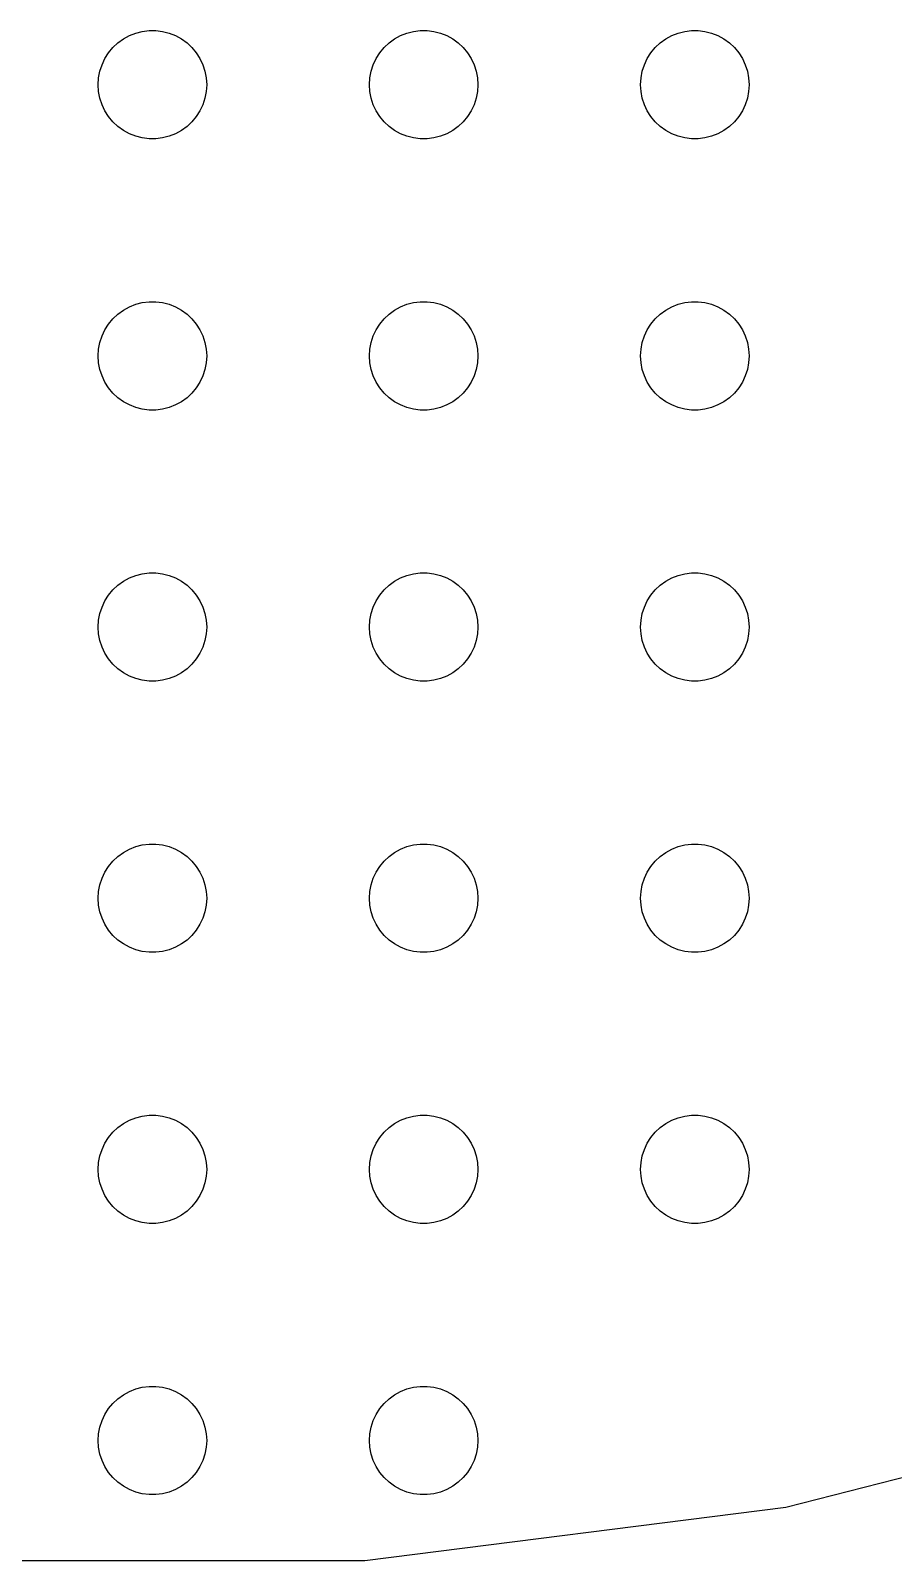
# Model space of a CAD drawing. Header units: metres. Extents: x -187 to 187, y -187 to 187.
# Drawn here: x -6.7 to 41, y -186.6 to -102 of the extents above; entities that cross this region are included whole.
import ezdxf

# ---------------------------------------------------------------- set-up
doc = ezdxf.new("R2010")
doc.units = ezdxf.units.M

msp = doc.modelspace()

# ---------------------------------------------------------------- linework, layer by layer
for p, q in [((-1.60747, -102.467), (-1.27733, -102.286)), ((-1.27733, -102.286), (-0.92705, -102.147)), ((-0.92705, -102.147), (-0.56213, -102.053)), ((-0.56213, -102.053), (-0.18837, -102.006)), ((-0.18837, -102.006), (0.18837, -102.006)), ((0.18837, -102.006), (0.56213, -102.053)), ((0.56213, -102.053), (0.92705, -102.147)), ((0.92705, -102.147), (1.27733, -102.286)), ((1.27733, -102.286), (1.60747, -102.467)), ((13.3925, -102.467), (13.7227, -102.286)), ((13.7227, -102.286), (14.0729, -102.147)), ((14.0729, -102.147), (14.4379, -102.053)), ((14.4379, -102.053), (14.8116, -102.006)), ((14.8116, -102.006), (15.1884, -102.006)), ((15.1884, -102.006), (15.5621, -102.053)), ((15.5621, -102.053), (15.927, -102.147)), ((15.927, -102.147), (16.2773, -102.286)), ((16.2773, -102.286), (16.6075, -102.467)), ((28.3925, -102.467), (28.7227, -102.286)), ((28.7227, -102.286), (29.0729, -102.147)), ((29.0729, -102.147), (29.4379, -102.053)), ((29.4379, -102.053), (29.8116, -102.006)), ((29.8116, -102.006), (30.1884, -102.006)), ((30.1884, -102.006), (30.5621, -102.053)), ((30.5621, -102.053), (30.927, -102.147)), ((30.927, -102.147), (31.2773, -102.286)), ((31.2773, -102.286), (31.6075, -102.467)), ((-2.62891, -103.555), (-2.42705, -103.237)), ((-2.42705, -103.237), (-2.1869, -102.946)), ((-2.1869, -102.946), (-1.91226, -102.688)), ((-1.91226, -102.688), (-1.60747, -102.467)), ((1.60747, -102.467), (1.91226, -102.688)), ((1.91226, -102.688), (2.1869, -102.946)), ((2.1869, -102.946), (2.42705, -103.237)), ((2.42705, -103.237), (2.62891, -103.555)), ((12.3711, -103.555), (12.5729, -103.237)), ((12.5729, -103.237), (12.8131, -102.946)), ((12.8131, -102.946), (13.0877, -102.688)), ((13.0877, -102.688), (13.3925, -102.467)), ((16.6075, -102.467), (16.9123, -102.688)), ((16.9123, -102.688), (17.1869, -102.946)), ((17.1869, -102.946), (17.427, -103.237)), ((17.427, -103.237), (17.6289, -103.555)), ((27.3711, -103.555), (27.5729, -103.237)), ((27.5729, -103.237), (27.8131, -102.946)), ((27.8131, -102.946), (28.0877, -102.688)), ((28.0877, -102.688), (28.3925, -102.467)), ((31.6075, -102.467), (31.9123, -102.688)), ((31.9123, -102.688), (32.1869, -102.946)), ((32.1869, -102.946), (32.427, -103.237)), ((32.427, -103.237), (32.6289, -103.555)), ((-2.90575, -104.254), (-2.78932, -103.896)), ((-2.78932, -103.896), (-2.62891, -103.555)), ((2.62891, -103.555), (2.78932, -103.896)), ((2.78932, -103.896), (2.90575, -104.254)), ((12.0942, -104.254), (12.2107, -103.896)), ((12.2107, -103.896), (12.3711, -103.555)), ((17.6289, -103.555), (17.7893, -103.896)), ((17.7893, -103.896), (17.9057, -104.254)), ((27.0942, -104.254), (27.2107, -103.896)), ((27.2107, -103.896), (27.3711, -103.555)), ((32.6289, -103.555), (32.7893, -103.896)), ((32.7893, -103.896), (32.9057, -104.254)), ((-3, -105), (-2.97633, -104.624)), ((-2.97633, -104.624), (-2.90575, -104.254)), ((2.90575, -104.254), (2.97633, -104.624)), ((2.97633, -104.624), (3, -105)), ((12, -105), (12.0237, -104.624)), ((12.0237, -104.624), (12.0942, -104.254)), ((17.9057, -104.254), (17.9763, -104.624)), ((17.9763, -104.624), (18, -105)), ((27, -105), (27.0237, -104.624)), ((27.0237, -104.624), (27.0942, -104.254)), ((32.9057, -104.254), (32.9763, -104.624)), ((32.9763, -104.624), (33, -105)), ((-2.97633, -105.376), (-3, -105)), ((-2.90575, -105.746), (-2.97633, -105.376)), ((-2.78932, -106.104), (-2.90575, -105.746)), ((2.90575, -105.746), (2.78932, -106.104)), ((2.97633, -105.376), (2.90575, -105.746)), ((3, -105), (2.97633, -105.376)), ((12.0237, -105.376), (12, -105)), ((12.0942, -105.746), (12.0237, -105.376)), ((12.2107, -106.104), (12.0942, -105.746)), ((17.9057, -105.746), (17.7893, -106.104)), ((17.9763, -105.376), (17.9057, -105.746)), ((18, -105), (17.9763, -105.376)), ((27.0237, -105.376), (27, -105)), ((27.0942, -105.746), (27.0237, -105.376)), ((27.2107, -106.104), (27.0942, -105.746)), ((32.9057, -105.746), (32.7893, -106.104)), ((32.9763, -105.376), (32.9057, -105.746)), ((33, -105), (32.9763, -105.376)), ((-2.62891, -106.445), (-2.78932, -106.104)), ((-2.42705, -106.763), (-2.62891, -106.445)), ((2.62891, -106.445), (2.42705, -106.763)), ((2.78932, -106.104), (2.62891, -106.445)), ((12.3711, -106.445), (12.2107, -106.104)), ((12.5729, -106.763), (12.3711, -106.445)), ((17.6289, -106.445), (17.427, -106.763)), ((17.7893, -106.104), (17.6289, -106.445)), ((27.3711, -106.445), (27.2107, -106.104)), ((27.5729, -106.763), (27.3711, -106.445)), ((32.6289, -106.445), (32.427, -106.763)), ((32.7893, -106.104), (32.6289, -106.445)), ((-2.1869, -107.054), (-2.42705, -106.763)), ((-1.91226, -107.312), (-2.1869, -107.054)), ((-1.60747, -107.533), (-1.91226, -107.312)), ((1.91226, -107.312), (1.60747, -107.533)), ((2.1869, -107.054), (1.91226, -107.312)), ((2.42705, -106.763), (2.1869, -107.054)), ((12.8131, -107.054), (12.5729, -106.763)), ((13.0877, -107.312), (12.8131, -107.054)), ((13.3925, -107.533), (13.0877, -107.312)), ((16.9123, -107.312), (16.6075, -107.533)), ((17.1869, -107.054), (16.9123, -107.312)), ((17.427, -106.763), (17.1869, -107.054)), ((27.8131, -107.054), (27.5729, -106.763)), ((28.0877, -107.312), (27.8131, -107.054)), ((28.3925, -107.533), (28.0877, -107.312)), ((31.9123, -107.312), (31.6075, -107.533)), ((32.1869, -107.054), (31.9123, -107.312)), ((32.427, -106.763), (32.1869, -107.054)), ((-1.27733, -107.714), (-1.60747, -107.533)), ((-0.92705, -107.853), (-1.27733, -107.714)), ((-0.56213, -107.947), (-0.92705, -107.853)), ((-0.18837, -107.994), (-0.56213, -107.947)), ((0.18837, -107.994), (-0.18837, -107.994)), ((0.56213, -107.947), (0.18837, -107.994)), ((0.92705, -107.853), (0.56213, -107.947)), ((1.27733, -107.714), (0.92705, -107.853)), ((1.60747, -107.533), (1.27733, -107.714)), ((13.7227, -107.714), (13.3925, -107.533)), ((14.0729, -107.853), (13.7227, -107.714)), ((14.4379, -107.947), (14.0729, -107.853)), ((14.8116, -107.994), (14.4379, -107.947)), ((15.1884, -107.994), (14.8116, -107.994)), ((15.5621, -107.947), (15.1884, -107.994)), ((15.927, -107.853), (15.5621, -107.947)), ((16.2773, -107.714), (15.927, -107.853)), ((16.6075, -107.533), (16.2773, -107.714)), ((28.7227, -107.714), (28.3925, -107.533)), ((29.0729, -107.853), (28.7227, -107.714)), ((29.4379, -107.947), (29.0729, -107.853)), ((29.8116, -107.994), (29.4379, -107.947)), ((30.1884, -107.994), (29.8116, -107.994)), ((30.5621, -107.947), (30.1884, -107.994)), ((30.927, -107.853), (30.5621, -107.947)), ((31.2773, -107.714), (30.927, -107.853)), ((31.6075, -107.533), (31.2773, -107.714)), ((-1.91226, -117.688), (-1.60747, -117.467)), ((-1.60747, -117.467), (-1.27733, -117.286)), ((-1.27733, -117.286), (-0.92705, -117.147)), ((-0.92705, -117.147), (-0.56213, -117.053)), ((-0.56213, -117.053), (-0.18837, -117.006)), ((-0.18837, -117.006), (0.18837, -117.006)), ((0.18837, -117.006), (0.56213, -117.053)), ((0.56213, -117.053), (0.92705, -117.147)), ((0.92705, -117.147), (1.27733, -117.286)), ((1.27733, -117.286), (1.60747, -117.467)), ((1.60747, -117.467), (1.91226, -117.688)), ((13.0877, -117.688), (13.3925, -117.467)), ((13.3925, -117.467), (13.7227, -117.286)), ((13.7227, -117.286), (14.0729, -117.147)), ((14.0729, -117.147), (14.4379, -117.053)), ((14.4379, -117.053), (14.8116, -117.006)), ((14.8116, -117.006), (15.1884, -117.006)), ((15.1884, -117.006), (15.5621, -117.053)), ((15.5621, -117.053), (15.927, -117.147)), ((15.927, -117.147), (16.2773, -117.286)), ((16.2773, -117.286), (16.6075, -117.467)), ((16.6075, -117.467), (16.9123, -117.688)), ((28.0877, -117.688), (28.3925, -117.467)), ((28.3925, -117.467), (28.7227, -117.286)), ((28.7227, -117.286), (29.0729, -117.147)), ((29.0729, -117.147), (29.4379, -117.053)), ((29.4379, -117.053), (29.8116, -117.006)), ((29.8116, -117.006), (30.1884, -117.006)), ((30.1884, -117.006), (30.5621, -117.053)), ((30.5621, -117.053), (30.927, -117.147)), ((30.927, -117.147), (31.2773, -117.286)), ((31.2773, -117.286), (31.6075, -117.467)), ((31.6075, -117.467), (31.9123, -117.688)), ((-2.62891, -118.555), (-2.42705, -118.237)), ((-2.42705, -118.237), (-2.1869, -117.946)), ((-2.1869, -117.946), (-1.91226, -117.688)), ((1.91226, -117.688), (2.1869, -117.946)), ((2.1869, -117.946), (2.42705, -118.237)), ((2.42705, -118.237), (2.62891, -118.555)), ((12.3711, -118.555), (12.5729, -118.237)), ((12.5729, -118.237), (12.8131, -117.946)), ((12.8131, -117.946), (13.0877, -117.688)), ((16.9123, -117.688), (17.1869, -117.946)), ((17.1869, -117.946), (17.427, -118.237)), ((17.427, -118.237), (17.6289, -118.555)), ((27.3711, -118.555), (27.5729, -118.237)), ((27.5729, -118.237), (27.8131, -117.946)), ((27.8131, -117.946), (28.0877, -117.688)), ((31.9123, -117.688), (32.1869, -117.946)), ((32.1869, -117.946), (32.427, -118.237)), ((32.427, -118.237), (32.6289, -118.555)), ((-2.97633, -119.624), (-2.90575, -119.254)), ((-2.90575, -119.254), (-2.78932, -118.896)), ((-2.78932, -118.896), (-2.62891, -118.555)), ((2.62891, -118.555), (2.78932, -118.896)), ((2.78932, -118.896), (2.90575, -119.254)), ((2.90575, -119.254), (2.97633, -119.624)), ((12.0237, -119.624), (12.0942, -119.254)), ((12.0942, -119.254), (12.2107, -118.896)), ((12.2107, -118.896), (12.3711, -118.555)), ((17.6289, -118.555), (17.7893, -118.896)), ((17.7893, -118.896), (17.9057, -119.254)), ((17.9057, -119.254), (17.9763, -119.624)), ((27.0237, -119.624), (27.0942, -119.254)), ((27.0942, -119.254), (27.2107, -118.896)), ((27.2107, -118.896), (27.3711, -118.555)), ((32.6289, -118.555), (32.7893, -118.896)), ((32.7893, -118.896), (32.9057, -119.254)), ((32.9057, -119.254), (32.9763, -119.624)), ((-3, -120), (-2.97633, -119.624)), ((-2.97633, -120.376), (-3, -120)), ((2.97633, -119.624), (3, -120)), ((3, -120), (2.97633, -120.376)), ((12, -120), (12.0237, -119.624)), ((12.0237, -120.376), (12, -120)), ((17.9763, -119.624), (18, -120)), ((18, -120), (17.9763, -120.376)), ((27, -120), (27.0237, -119.624)), ((27.0237, -120.376), (27, -120)), ((32.9763, -119.624), (33, -120)), ((33, -120), (32.9763, -120.376)), ((-2.90575, -120.746), (-2.97633, -120.376)), ((-2.78932, -121.104), (-2.90575, -120.746)), ((2.90575, -120.746), (2.78932, -121.104)), ((2.97633, -120.376), (2.90575, -120.746)), ((12.0942, -120.746), (12.0237, -120.376)), ((12.2107, -121.104), (12.0942, -120.746)), ((17.9057, -120.746), (17.7893, -121.104)), ((17.9763, -120.376), (17.9057, -120.746)), ((27.0942, -120.746), (27.0237, -120.376)), ((27.2107, -121.104), (27.0942, -120.746)), ((32.9057, -120.746), (32.7893, -121.104)), ((32.9763, -120.376), (32.9057, -120.746)), ((-2.62891, -121.445), (-2.78932, -121.104)), ((-2.42705, -121.763), (-2.62891, -121.445)), ((-2.1869, -122.054), (-2.42705, -121.763)), ((2.42705, -121.763), (2.1869, -122.054)), ((2.62891, -121.445), (2.42705, -121.763)), ((2.78932, -121.104), (2.62891, -121.445)), ((12.3711, -121.445), (12.2107, -121.104)), ((12.5729, -121.763), (12.3711, -121.445)), ((12.8131, -122.054), (12.5729, -121.763)), ((17.427, -121.763), (17.1869, -122.054)), ((17.6289, -121.445), (17.427, -121.763)), ((17.7893, -121.104), (17.6289, -121.445)), ((27.3711, -121.445), (27.2107, -121.104)), ((27.5729, -121.763), (27.3711, -121.445)), ((27.8131, -122.054), (27.5729, -121.763)), ((32.427, -121.763), (32.1869, -122.054)), ((32.6289, -121.445), (32.427, -121.763)), ((32.7893, -121.104), (32.6289, -121.445)), ((-1.91226, -122.312), (-2.1869, -122.054)), ((-1.60747, -122.533), (-1.91226, -122.312)), ((-1.27733, -122.714), (-1.60747, -122.533)), ((1.60747, -122.533), (1.27733, -122.714)), ((1.91226, -122.312), (1.60747, -122.533)), ((2.1869, -122.054), (1.91226, -122.312)), ((13.0877, -122.312), (12.8131, -122.054)), ((13.3925, -122.533), (13.0877, -122.312)), ((13.7227, -122.714), (13.3925, -122.533)), ((16.6075, -122.533), (16.2773, -122.714)), ((16.9123, -122.312), (16.6075, -122.533)), ((17.1869, -122.054), (16.9123, -122.312)), ((28.0877, -122.312), (27.8131, -122.054)), ((28.3925, -122.533), (28.0877, -122.312)), ((28.7227, -122.714), (28.3925, -122.533)), ((31.6075, -122.533), (31.2773, -122.714)), ((31.9123, -122.312), (31.6075, -122.533)), ((32.1869, -122.054), (31.9123, -122.312)), ((-0.92705, -122.853), (-1.27733, -122.714)), ((-0.56213, -122.947), (-0.92705, -122.853)), ((-0.18837, -122.994), (-0.56213, -122.947)), ((0.18837, -122.994), (-0.18837, -122.994)), ((0.56213, -122.947), (0.18837, -122.994)), ((0.92705, -122.853), (0.56213, -122.947)), ((1.27733, -122.714), (0.92705, -122.853)), ((14.0729, -122.853), (13.7227, -122.714)), ((14.4379, -122.947), (14.0729, -122.853)), ((14.8116, -122.994), (14.4379, -122.947)), ((15.1884, -122.994), (14.8116, -122.994)), ((15.5621, -122.947), (15.1884, -122.994)), ((15.927, -122.853), (15.5621, -122.947)), ((16.2773, -122.714), (15.927, -122.853)), ((29.0729, -122.853), (28.7227, -122.714)), ((29.4379, -122.947), (29.0729, -122.853)), ((29.8116, -122.994), (29.4379, -122.947)), ((30.1884, -122.994), (29.8116, -122.994)), ((30.5621, -122.947), (30.1884, -122.994)), ((30.927, -122.853), (30.5621, -122.947)), ((31.2773, -122.714), (30.927, -122.853)), ((-0.56213, -132.053), (-0.18837, -132.006)), ((-0.18837, -132.006), (0.18837, -132.006)), ((0.18837, -132.006), (0.56213, -132.053)), ((14.4379, -132.053), (14.8116, -132.006)), ((14.8116, -132.006), (15.1884, -132.006)), ((15.1884, -132.006), (15.5621, -132.053)), ((29.4379, -132.053), (29.8116, -132.006)), ((29.8116, -132.006), (30.1884, -132.006)), ((30.1884, -132.006), (30.5621, -132.053)), ((-2.1869, -132.946), (-1.91226, -132.688)), ((-1.91226, -132.688), (-1.60747, -132.467)), ((-1.60747, -132.467), (-1.27733, -132.286)), ((-1.27733, -132.286), (-0.92705, -132.147)), ((-0.92705, -132.147), (-0.56213, -132.053)), ((0.56213, -132.053), (0.92705, -132.147)), ((0.92705, -132.147), (1.27733, -132.286)), ((1.27733, -132.286), (1.60747, -132.467)), ((1.60747, -132.467), (1.91226, -132.688)), ((1.91226, -132.688), (2.1869, -132.946)), ((12.8131, -132.946), (13.0877, -132.688)), ((13.0877, -132.688), (13.3925, -132.467)), ((13.3925, -132.467), (13.7227, -132.286)), ((13.7227, -132.286), (14.0729, -132.147)), ((14.0729, -132.147), (14.4379, -132.053)), ((15.5621, -132.053), (15.927, -132.147)), ((15.927, -132.147), (16.2773, -132.286)), ((16.2773, -132.286), (16.6075, -132.467)), ((16.6075, -132.467), (16.9123, -132.688)), ((16.9123, -132.688), (17.1869, -132.946)), ((27.8131, -132.946), (28.0877, -132.688)), ((28.0877, -132.688), (28.3925, -132.467)), ((28.3925, -132.467), (28.7227, -132.286)), ((28.7227, -132.286), (29.0729, -132.147)), ((29.0729, -132.147), (29.4379, -132.053)), ((30.5621, -132.053), (30.927, -132.147)), ((30.927, -132.147), (31.2773, -132.286)), ((31.2773, -132.286), (31.6075, -132.467)), ((31.6075, -132.467), (31.9123, -132.688)), ((31.9123, -132.688), (32.1869, -132.946)), ((-2.78932, -133.896), (-2.62891, -133.555)), ((-2.62891, -133.555), (-2.42705, -133.237)), ((-2.42705, -133.237), (-2.1869, -132.946)), ((2.1869, -132.946), (2.42705, -133.237)), ((2.42705, -133.237), (2.62891, -133.555)), ((2.62891, -133.555), (2.78932, -133.896)), ((12.2107, -133.896), (12.3711, -133.555)), ((12.3711, -133.555), (12.5729, -133.237)), ((12.5729, -133.237), (12.8131, -132.946)), ((17.1869, -132.946), (17.427, -133.237)), ((17.427, -133.237), (17.6289, -133.555)), ((17.6289, -133.555), (17.7893, -133.896)), ((27.2107, -133.896), (27.3711, -133.555)), ((27.3711, -133.555), (27.5729, -133.237)), ((27.5729, -133.237), (27.8131, -132.946)), ((32.1869, -132.946), (32.427, -133.237)), ((32.427, -133.237), (32.6289, -133.555)), ((32.6289, -133.555), (32.7893, -133.896)), ((-2.97633, -134.624), (-2.90575, -134.254)), ((-2.90575, -134.254), (-2.78932, -133.896)), ((2.78932, -133.896), (2.90575, -134.254)), ((2.90575, -134.254), (2.97633, -134.624)), ((12.0237, -134.624), (12.0942, -134.254)), ((12.0942, -134.254), (12.2107, -133.896)), ((17.7893, -133.896), (17.9057, -134.254)), ((17.9057, -134.254), (17.9763, -134.624)), ((27.0237, -134.624), (27.0942, -134.254)), ((27.0942, -134.254), (27.2107, -133.896)), ((32.7893, -133.896), (32.9057, -134.254)), ((32.9057, -134.254), (32.9763, -134.624)), ((-3, -135), (-2.97633, -134.624)), ((-2.97633, -135.376), (-3, -135)), ((-2.90575, -135.746), (-2.97633, -135.376)), ((2.97633, -135.376), (2.90575, -135.746)), ((2.97633, -134.624), (3, -135)), ((3, -135), (2.97633, -135.376)), ((12, -135), (12.0237, -134.624)), ((12.0237, -135.376), (12, -135)), ((12.0942, -135.746), (12.0237, -135.376)), ((17.9763, -135.376), (17.9057, -135.746)), ((17.9763, -134.624), (18, -135)), ((18, -135), (17.9763, -135.376)), ((27, -135), (27.0237, -134.624)), ((27.0237, -135.376), (27, -135)), ((27.0942, -135.746), (27.0237, -135.376)), ((32.9763, -135.376), (32.9057, -135.746)), ((32.9763, -134.624), (33, -135)), ((33, -135), (32.9763, -135.376)), ((-2.78932, -136.104), (-2.90575, -135.746)), ((-2.62891, -136.445), (-2.78932, -136.104)), ((2.78932, -136.104), (2.62891, -136.445)), ((2.90575, -135.746), (2.78932, -136.104)), ((12.2107, -136.104), (12.0942, -135.746)), ((12.3711, -136.445), (12.2107, -136.104)), ((17.7893, -136.104), (17.6289, -136.445)), ((17.9057, -135.746), (17.7893, -136.104)), ((27.2107, -136.104), (27.0942, -135.746)), ((27.3711, -136.445), (27.2107, -136.104)), ((32.7893, -136.104), (32.6289, -136.445)), ((32.9057, -135.746), (32.7893, -136.104)), ((-2.42705, -136.763), (-2.62891, -136.445)), ((-2.1869, -137.054), (-2.42705, -136.763)), ((-1.91226, -137.312), (-2.1869, -137.054)), ((2.1869, -137.054), (1.91226, -137.312)), ((2.42705, -136.763), (2.1869, -137.054)), ((2.62891, -136.445), (2.42705, -136.763)), ((12.5729, -136.763), (12.3711, -136.445)), ((12.8131, -137.054), (12.5729, -136.763)), ((13.0877, -137.312), (12.8131, -137.054)), ((17.1869, -137.054), (16.9123, -137.312)), ((17.427, -136.763), (17.1869, -137.054)), ((17.6289, -136.445), (17.427, -136.763)), ((27.5729, -136.763), (27.3711, -136.445)), ((27.8131, -137.054), (27.5729, -136.763)), ((28.0877, -137.312), (27.8131, -137.054)), ((32.1869, -137.054), (31.9123, -137.312)), ((32.427, -136.763), (32.1869, -137.054)), ((32.6289, -136.445), (32.427, -136.763)), ((-1.60747, -137.533), (-1.91226, -137.312)), ((-1.27733, -137.714), (-1.60747, -137.533)), ((-0.92705, -137.853), (-1.27733, -137.714)), ((-0.56213, -137.947), (-0.92705, -137.853)), ((0.92705, -137.853), (0.56213, -137.947)), ((1.27733, -137.714), (0.92705, -137.853)), ((1.60747, -137.533), (1.27733, -137.714)), ((1.91226, -137.312), (1.60747, -137.533)), ((13.3925, -137.533), (13.0877, -137.312)), ((13.7227, -137.714), (13.3925, -137.533)), ((14.0729, -137.853), (13.7227, -137.714)), ((14.4379, -137.947), (14.0729, -137.853)), ((15.927, -137.853), (15.5621, -137.947)), ((16.2773, -137.714), (15.927, -137.853)), ((16.6075, -137.533), (16.2773, -137.714)), ((16.9123, -137.312), (16.6075, -137.533)), ((28.3925, -137.533), (28.0877, -137.312)), ((28.7227, -137.714), (28.3925, -137.533)), ((29.0729, -137.853), (28.7227, -137.714)), ((29.4379, -137.947), (29.0729, -137.853)), ((30.927, -137.853), (30.5621, -137.947)), ((31.2773, -137.714), (30.927, -137.853)), ((31.6075, -137.533), (31.2773, -137.714)), ((31.9123, -137.312), (31.6075, -137.533)), ((-0.18837, -137.994), (-0.56213, -137.947)), ((0.18837, -137.994), (-0.18837, -137.994)), ((0.56213, -137.947), (0.18837, -137.994)), ((14.8116, -137.994), (14.4379, -137.947)), ((15.1884, -137.994), (14.8116, -137.994)), ((15.5621, -137.947), (15.1884, -137.994)), ((29.8116, -137.994), (29.4379, -137.947)), ((30.1884, -137.994), (29.8116, -137.994)), ((30.5621, -137.947), (30.1884, -137.994)), ((-1.27733, -147.286), (-0.92705, -147.147)), ((-0.92705, -147.147), (-0.56213, -147.053)), ((-0.56213, -147.053), (-0.18837, -147.006)), ((-0.18837, -147.006), (0.18837, -147.006)), ((0.18837, -147.006), (0.56213, -147.053)), ((0.56213, -147.053), (0.92705, -147.147)), ((0.92705, -147.147), (1.27733, -147.286)), ((13.7227, -147.286), (14.0729, -147.147)), ((14.0729, -147.147), (14.4379, -147.053)), ((14.4379, -147.053), (14.8116, -147.006)), ((14.8116, -147.006), (15.1884, -147.006)), ((15.1884, -147.006), (15.5621, -147.053)), ((15.5621, -147.053), (15.927, -147.147)), ((15.927, -147.147), (16.2773, -147.286)), ((28.7227, -147.286), (29.0729, -147.147)), ((29.0729, -147.147), (29.4379, -147.053)), ((29.4379, -147.053), (29.8116, -147.006)), ((29.8116, -147.006), (30.1884, -147.006)), ((30.1884, -147.006), (30.5621, -147.053)), ((30.5621, -147.053), (30.927, -147.147)), ((30.927, -147.147), (31.2773, -147.286)), ((-2.42705, -148.237), (-2.1869, -147.946)), ((-2.1869, -147.946), (-1.91226, -147.688)), ((-1.91226, -147.688), (-1.60747, -147.467)), ((-1.60747, -147.467), (-1.27733, -147.286)), ((1.27733, -147.286), (1.60747, -147.467)), ((1.60747, -147.467), (1.91226, -147.688)), ((1.91226, -147.688), (2.1869, -147.946)), ((2.1869, -147.946), (2.42705, -148.237)), ((12.5729, -148.237), (12.8131, -147.946)), ((12.8131, -147.946), (13.0877, -147.688)), ((13.0877, -147.688), (13.3925, -147.467)), ((13.3925, -147.467), (13.7227, -147.286)), ((16.2773, -147.286), (16.6075, -147.467)), ((16.6075, -147.467), (16.9123, -147.688)), ((16.9123, -147.688), (17.1869, -147.946)), ((17.1869, -147.946), (17.427, -148.237)), ((27.5729, -148.237), (27.8131, -147.946)), ((27.8131, -147.946), (28.0877, -147.688)), ((28.0877, -147.688), (28.3925, -147.467)), ((28.3925, -147.467), (28.7227, -147.286)), ((31.2773, -147.286), (31.6075, -147.467)), ((31.6075, -147.467), (31.9123, -147.688)), ((31.9123, -147.688), (32.1869, -147.946)), ((32.1869, -147.946), (32.427, -148.237)), ((-2.90575, -149.254), (-2.78932, -148.896)), ((-2.78932, -148.896), (-2.62891, -148.555)), ((-2.62891, -148.555), (-2.42705, -148.237)), ((2.42705, -148.237), (2.62891, -148.555)), ((2.62891, -148.555), (2.78932, -148.896)), ((2.78932, -148.896), (2.90575, -149.254)), ((12.0942, -149.254), (12.2107, -148.896)), ((12.2107, -148.896), (12.3711, -148.555)), ((12.3711, -148.555), (12.5729, -148.237)), ((17.427, -148.237), (17.6289, -148.555)), ((17.6289, -148.555), (17.7893, -148.896)), ((17.7893, -148.896), (17.9057, -149.254)), ((27.0942, -149.254), (27.2107, -148.896)), ((27.2107, -148.896), (27.3711, -148.555)), ((27.3711, -148.555), (27.5729, -148.237)), ((32.427, -148.237), (32.6289, -148.555)), ((32.6289, -148.555), (32.7893, -148.896)), ((32.7893, -148.896), (32.9057, -149.254)), ((-3, -150), (-2.97633, -149.624)), ((-2.97633, -149.624), (-2.90575, -149.254)), ((2.90575, -149.254), (2.97633, -149.624)), ((2.97633, -149.624), (3, -150)), ((12, -150), (12.0237, -149.624)), ((12.0237, -149.624), (12.0942, -149.254)), ((17.9057, -149.254), (17.9763, -149.624)), ((17.9763, -149.624), (18, -150)), ((27, -150), (27.0237, -149.624)), ((27.0237, -149.624), (27.0942, -149.254)), ((32.9057, -149.254), (32.9763, -149.624)), ((32.9763, -149.624), (33, -150)), ((-2.97633, -150.376), (-3, -150)), ((-2.90575, -150.746), (-2.97633, -150.376)), ((2.97633, -150.376), (2.90575, -150.746)), ((3, -150), (2.97633, -150.376)), ((12.0237, -150.376), (12, -150)), ((12.0942, -150.746), (12.0237, -150.376)), ((17.9763, -150.376), (17.9057, -150.746)), ((18, -150), (17.9763, -150.376)), ((27.0237, -150.376), (27, -150)), ((27.0942, -150.746), (27.0237, -150.376)), ((32.9763, -150.376), (32.9057, -150.746)), ((33, -150), (32.9763, -150.376)), ((-2.78932, -151.104), (-2.90575, -150.746)), ((-2.62891, -151.445), (-2.78932, -151.104)), ((-2.42705, -151.763), (-2.62891, -151.445)), ((2.62891, -151.445), (2.42705, -151.763)), ((2.78932, -151.104), (2.62891, -151.445)), ((2.90575, -150.746), (2.78932, -151.104)), ((12.2107, -151.104), (12.0942, -150.746)), ((12.3711, -151.445), (12.2107, -151.104)), ((12.5729, -151.763), (12.3711, -151.445)), ((17.6289, -151.445), (17.427, -151.763)), ((17.7893, -151.104), (17.6289, -151.445)), ((17.9057, -150.746), (17.7893, -151.104)), ((27.2107, -151.104), (27.0942, -150.746)), ((27.3711, -151.445), (27.2107, -151.104)), ((27.5729, -151.763), (27.3711, -151.445)), ((32.6289, -151.445), (32.427, -151.763)), ((32.7893, -151.104), (32.6289, -151.445)), ((32.9057, -150.746), (32.7893, -151.104)), ((-2.1869, -152.054), (-2.42705, -151.763)), ((-1.91226, -152.312), (-2.1869, -152.054)), ((-1.60747, -152.533), (-1.91226, -152.312)), ((1.91226, -152.312), (1.60747, -152.533)), ((2.1869, -152.054), (1.91226, -152.312)), ((2.42705, -151.763), (2.1869, -152.054)), ((12.8131, -152.054), (12.5729, -151.763)), ((13.0877, -152.312), (12.8131, -152.054)), ((13.3925, -152.533), (13.0877, -152.312)), ((16.9123, -152.312), (16.6075, -152.533)), ((17.1869, -152.054), (16.9123, -152.312)), ((17.427, -151.763), (17.1869, -152.054)), ((27.8131, -152.054), (27.5729, -151.763)), ((28.0877, -152.312), (27.8131, -152.054)), ((28.3925, -152.533), (28.0877, -152.312)), ((31.9123, -152.312), (31.6075, -152.533)), ((32.1869, -152.054), (31.9123, -152.312)), ((32.427, -151.763), (32.1869, -152.054)), ((-1.27733, -152.714), (-1.60747, -152.533)), ((-0.92705, -152.853), (-1.27733, -152.714)), ((-0.56213, -152.947), (-0.92705, -152.853)), ((-0.18837, -152.994), (-0.56213, -152.947)), ((0.18837, -152.994), (-0.18837, -152.994)), ((0.56213, -152.947), (0.18837, -152.994)), ((0.92705, -152.853), (0.56213, -152.947)), ((1.27733, -152.714), (0.92705, -152.853)), ((1.60747, -152.533), (1.27733, -152.714)), ((13.7227, -152.714), (13.3925, -152.533)), ((14.0729, -152.853), (13.7227, -152.714)), ((14.4379, -152.947), (14.0729, -152.853)), ((14.8116, -152.994), (14.4379, -152.947)), ((15.1884, -152.994), (14.8116, -152.994)), ((15.5621, -152.947), (15.1884, -152.994)), ((15.927, -152.853), (15.5621, -152.947)), ((16.2773, -152.714), (15.927, -152.853)), ((16.6075, -152.533), (16.2773, -152.714)), ((28.7227, -152.714), (28.3925, -152.533)), ((29.0729, -152.853), (28.7227, -152.714)), ((29.4379, -152.947), (29.0729, -152.853)), ((29.8116, -152.994), (29.4379, -152.947)), ((30.1884, -152.994), (29.8116, -152.994)), ((30.5621, -152.947), (30.1884, -152.994)), ((30.927, -152.853), (30.5621, -152.947)), ((31.2773, -152.714), (30.927, -152.853)), ((31.6075, -152.533), (31.2773, -152.714)), ((-1.91226, -162.688), (-1.60747, -162.467)), ((-1.60747, -162.467), (-1.27733, -162.286)), ((-1.27733, -162.286), (-0.92705, -162.147)), ((-0.92705, -162.147), (-0.56213, -162.053)), ((-0.56213, -162.053), (-0.18837, -162.006)), ((-0.18837, -162.006), (0.18837, -162.006)), ((0.18837, -162.006), (0.56213, -162.053)), ((0.56213, -162.053), (0.92705, -162.147)), ((0.92705, -162.147), (1.27733, -162.286)), ((1.27733, -162.286), (1.60747, -162.467)), ((1.60747, -162.467), (1.91226, -162.688)), ((13.0877, -162.688), (13.3925, -162.467)), ((13.3925, -162.467), (13.7227, -162.286)), ((13.7227, -162.286), (14.0729, -162.147)), ((14.0729, -162.147), (14.4379, -162.053)), ((14.4379, -162.053), (14.8116, -162.006)), ((14.8116, -162.006), (15.1884, -162.006)), ((15.1884, -162.006), (15.5621, -162.053)), ((15.5621, -162.053), (15.927, -162.147)), ((15.927, -162.147), (16.2773, -162.286)), ((16.2773, -162.286), (16.6075, -162.467)), ((16.6075, -162.467), (16.9123, -162.688)), ((28.0877, -162.688), (28.3925, -162.467)), ((28.3925, -162.467), (28.7227, -162.286)), ((28.7227, -162.286), (29.0729, -162.147)), ((29.0729, -162.147), (29.4379, -162.053)), ((29.4379, -162.053), (29.8116, -162.006)), ((29.8116, -162.006), (30.1884, -162.006)), ((30.1884, -162.006), (30.5621, -162.053)), ((30.5621, -162.053), (30.927, -162.147)), ((30.927, -162.147), (31.2773, -162.286)), ((31.2773, -162.286), (31.6075, -162.467)), ((31.6075, -162.467), (31.9123, -162.688)), ((-2.62891, -163.555), (-2.42705, -163.237)), ((-2.42705, -163.237), (-2.1869, -162.946)), ((-2.1869, -162.946), (-1.91226, -162.688)), ((1.91226, -162.688), (2.1869, -162.946)), ((2.1869, -162.946), (2.42705, -163.237)), ((2.42705, -163.237), (2.62891, -163.555)), ((12.3711, -163.555), (12.5729, -163.237)), ((12.5729, -163.237), (12.8131, -162.946)), ((12.8131, -162.946), (13.0877, -162.688)), ((16.9123, -162.688), (17.1869, -162.946)), ((17.1869, -162.946), (17.427, -163.237)), ((17.427, -163.237), (17.6289, -163.555)), ((27.3711, -163.555), (27.5729, -163.237)), ((27.5729, -163.237), (27.8131, -162.946)), ((27.8131, -162.946), (28.0877, -162.688)), ((31.9123, -162.688), (32.1869, -162.946)), ((32.1869, -162.946), (32.427, -163.237)), ((32.427, -163.237), (32.6289, -163.555)), ((-2.90575, -164.254), (-2.78932, -163.896)), ((-2.78932, -163.896), (-2.62891, -163.555)), ((2.62891, -163.555), (2.78932, -163.896)), ((2.78932, -163.896), (2.90575, -164.254)), ((12.0942, -164.254), (12.2107, -163.896)), ((12.2107, -163.896), (12.3711, -163.555)), ((17.6289, -163.555), (17.7893, -163.896)), ((17.7893, -163.896), (17.9057, -164.254)), ((27.0942, -164.254), (27.2107, -163.896)), ((27.2107, -163.896), (27.3711, -163.555)), ((32.6289, -163.555), (32.7893, -163.896)), ((32.7893, -163.896), (32.9057, -164.254)), ((-3, -165), (-2.97633, -164.624)), ((-2.97633, -165.376), (-3, -165)), ((-2.97633, -164.624), (-2.90575, -164.254)), ((2.90575, -164.254), (2.97633, -164.624)), ((2.97633, -164.624), (3, -165)), ((3, -165), (2.97633, -165.376)), ((12, -165), (12.0237, -164.624)), ((12.0237, -165.376), (12, -165)), ((12.0237, -164.624), (12.0942, -164.254)), ((17.9057, -164.254), (17.9763, -164.624)), ((17.9763, -164.624), (18, -165)), ((18, -165), (17.9763, -165.376)), ((27, -165), (27.0237, -164.624)), ((27.0237, -165.376), (27, -165)), ((27.0237, -164.624), (27.0942, -164.254)), ((32.9057, -164.254), (32.9763, -164.624)), ((32.9763, -164.624), (33, -165)), ((33, -165), (32.9763, -165.376)), ((-2.90575, -165.746), (-2.97633, -165.376)), ((-2.78932, -166.104), (-2.90575, -165.746)), ((2.90575, -165.746), (2.78932, -166.104)), ((2.97633, -165.376), (2.90575, -165.746)), ((12.0942, -165.746), (12.0237, -165.376)), ((12.2107, -166.104), (12.0942, -165.746)), ((17.9057, -165.746), (17.7893, -166.104)), ((17.9763, -165.376), (17.9057, -165.746)), ((27.0942, -165.746), (27.0237, -165.376)), ((27.2107, -166.104), (27.0942, -165.746)), ((32.9057, -165.746), (32.7893, -166.104)), ((32.9763, -165.376), (32.9057, -165.746)), ((-2.62891, -166.445), (-2.78932, -166.104)), ((-2.42705, -166.763), (-2.62891, -166.445)), ((2.62891, -166.445), (2.42705, -166.763)), ((2.78932, -166.104), (2.62891, -166.445)), ((12.3711, -166.445), (12.2107, -166.104)), ((12.5729, -166.763), (12.3711, -166.445)), ((17.6289, -166.445), (17.427, -166.763)), ((17.7893, -166.104), (17.6289, -166.445)), ((27.3711, -166.445), (27.2107, -166.104)), ((27.5729, -166.763), (27.3711, -166.445)), ((32.6289, -166.445), (32.427, -166.763)), ((32.7893, -166.104), (32.6289, -166.445)), ((-2.1869, -167.054), (-2.42705, -166.763)), ((-1.91226, -167.312), (-2.1869, -167.054)), ((-1.60747, -167.533), (-1.91226, -167.312)), ((-1.27733, -167.714), (-1.60747, -167.533)), ((1.60747, -167.533), (1.27733, -167.714)), ((1.91226, -167.312), (1.60747, -167.533)), ((2.1869, -167.054), (1.91226, -167.312)), ((2.42705, -166.763), (2.1869, -167.054)), ((12.8131, -167.054), (12.5729, -166.763)), ((13.0877, -167.312), (12.8131, -167.054)), ((13.3925, -167.533), (13.0877, -167.312)), ((13.7227, -167.714), (13.3925, -167.533)), ((16.6075, -167.533), (16.2773, -167.714)), ((16.9123, -167.312), (16.6075, -167.533)), ((17.1869, -167.054), (16.9123, -167.312)), ((17.427, -166.763), (17.1869, -167.054)), ((27.8131, -167.054), (27.5729, -166.763)), ((28.0877, -167.312), (27.8131, -167.054)), ((28.3925, -167.533), (28.0877, -167.312)), ((28.7227, -167.714), (28.3925, -167.533)), ((31.6075, -167.533), (31.2773, -167.714)), ((31.9123, -167.312), (31.6075, -167.533)), ((32.1869, -167.054), (31.9123, -167.312)), ((32.427, -166.763), (32.1869, -167.054)), ((-0.92705, -167.853), (-1.27733, -167.714)), ((-0.56213, -167.947), (-0.92705, -167.853)), ((-0.18837, -167.994), (-0.56213, -167.947)), ((0.18837, -167.994), (-0.18837, -167.994)), ((0.56213, -167.947), (0.18837, -167.994)), ((0.92705, -167.853), (0.56213, -167.947)), ((1.27733, -167.714), (0.92705, -167.853)), ((14.0729, -167.853), (13.7227, -167.714)), ((14.4379, -167.947), (14.0729, -167.853)), ((14.8116, -167.994), (14.4379, -167.947)), ((15.1884, -167.994), (14.8116, -167.994)), ((15.5621, -167.947), (15.1884, -167.994)), ((15.927, -167.853), (15.5621, -167.947)), ((16.2773, -167.714), (15.927, -167.853)), ((29.0729, -167.853), (28.7227, -167.714)), ((29.4379, -167.947), (29.0729, -167.853)), ((29.8116, -167.994), (29.4379, -167.947)), ((30.1884, -167.994), (29.8116, -167.994)), ((30.5621, -167.947), (30.1884, -167.994)), ((30.927, -167.853), (30.5621, -167.947)), ((31.2773, -167.714), (30.927, -167.853)), ((-2.1869, -177.946), (-1.91226, -177.688)), ((-1.91226, -177.688), (-1.60747, -177.467)), ((-1.60747, -177.467), (-1.27733, -177.286)), ((-1.27733, -177.286), (-0.92705, -177.147)), ((-0.92705, -177.147), (-0.56213, -177.053)), ((-0.56213, -177.053), (-0.18837, -177.006)), ((-0.18837, -177.006), (0.18837, -177.006)), ((0.18837, -177.006), (0.56213, -177.053)), ((0.56213, -177.053), (0.92705, -177.147)), ((0.92705, -177.147), (1.27733, -177.286)), ((1.27733, -177.286), (1.60747, -177.467)), ((1.60747, -177.467), (1.91226, -177.688)), ((1.91226, -177.688), (2.1869, -177.946)), ((12.8131, -177.946), (13.0877, -177.688)), ((13.0877, -177.688), (13.3925, -177.467)), ((13.3925, -177.467), (13.7227, -177.286)), ((13.7227, -177.286), (14.0729, -177.147)), ((14.0729, -177.147), (14.4379, -177.053)), ((14.4379, -177.053), (14.8116, -177.006)), ((14.8116, -177.006), (15.1884, -177.006)), ((15.1884, -177.006), (15.5621, -177.053)), ((15.5621, -177.053), (15.927, -177.147)), ((15.927, -177.147), (16.2773, -177.286)), ((16.2773, -177.286), (16.6075, -177.467)), ((16.6075, -177.467), (16.9123, -177.688)), ((16.9123, -177.688), (17.1869, -177.946)), ((-2.78932, -178.896), (-2.62891, -178.555)), ((-2.62891, -178.555), (-2.42705, -178.237)), ((-2.42705, -178.237), (-2.1869, -177.946)), ((2.1869, -177.946), (2.42705, -178.237)), ((2.42705, -178.237), (2.62891, -178.555)), ((2.62891, -178.555), (2.78932, -178.896)), ((12.2107, -178.896), (12.3711, -178.555)), ((12.3711, -178.555), (12.5729, -178.237)), ((12.5729, -178.237), (12.8131, -177.946)), ((17.1869, -177.946), (17.427, -178.237)), ((17.427, -178.237), (17.6289, -178.555)), ((17.6289, -178.555), (17.7893, -178.896)), ((35.0403, -183.688), (57.7862, -177.848)), ((-2.97633, -179.624), (-2.90575, -179.254)), ((-2.90575, -179.254), (-2.78932, -178.896)), ((2.78932, -178.896), (2.90575, -179.254)), ((2.90575, -179.254), (2.97633, -179.624)), ((12.0237, -179.624), (12.0942, -179.254)), ((12.0942, -179.254), (12.2107, -178.896)), ((17.7893, -178.896), (17.9057, -179.254)), ((17.9057, -179.254), (17.9763, -179.624)), ((-3, -180), (-2.97633, -179.624)), ((-2.97633, -180.376), (-3, -180)), ((2.97633, -179.624), (3, -180)), ((3, -180), (2.97633, -180.376)), ((12, -180), (12.0237, -179.624)), ((12.0237, -180.376), (12, -180)), ((17.9763, -179.624), (18, -180)), ((18, -180), (17.9763, -180.376)), ((-2.90575, -180.746), (-2.97633, -180.376)), ((-2.78932, -181.104), (-2.90575, -180.746)), ((2.90575, -180.746), (2.78932, -181.104)), ((2.97633, -180.376), (2.90575, -180.746)), ((12.0942, -180.746), (12.0237, -180.376)), ((12.2107, -181.104), (12.0942, -180.746)), ((17.9057, -180.746), (17.7893, -181.104)), ((17.9763, -180.376), (17.9057, -180.746)), ((-2.62891, -181.445), (-2.78932, -181.104)), ((-2.42705, -181.763), (-2.62891, -181.445)), ((-2.1869, -182.054), (-2.42705, -181.763)), ((2.42705, -181.763), (2.1869, -182.054)), ((2.62891, -181.445), (2.42705, -181.763)), ((2.78932, -181.104), (2.62891, -181.445)), ((12.3711, -181.445), (12.2107, -181.104)), ((12.5729, -181.763), (12.3711, -181.445)), ((12.8131, -182.054), (12.5729, -181.763)), ((17.427, -181.763), (17.1869, -182.054)), ((17.6289, -181.445), (17.427, -181.763)), ((17.7893, -181.104), (17.6289, -181.445)), ((-1.91226, -182.312), (-2.1869, -182.054)), ((-1.60747, -182.533), (-1.91226, -182.312)), ((-1.27733, -182.714), (-1.60747, -182.533)), ((-0.92705, -182.853), (-1.27733, -182.714)), ((1.27733, -182.714), (0.92705, -182.853)), ((1.60747, -182.533), (1.27733, -182.714)), ((1.91226, -182.312), (1.60747, -182.533)), ((2.1869, -182.054), (1.91226, -182.312)), ((13.0877, -182.312), (12.8131, -182.054)), ((13.3925, -182.533), (13.0877, -182.312)), ((13.7227, -182.714), (13.3925, -182.533)), ((14.0729, -182.853), (13.7227, -182.714)), ((16.2773, -182.714), (15.927, -182.853)), ((16.6075, -182.533), (16.2773, -182.714)), ((16.9123, -182.312), (16.6075, -182.533)), ((17.1869, -182.054), (16.9123, -182.312)), ((-0.56213, -182.947), (-0.92705, -182.853)), ((-0.18837, -182.994), (-0.56213, -182.947)), ((0.18837, -182.994), (-0.18837, -182.994)), ((0.56213, -182.947), (0.18837, -182.994)), ((0.92705, -182.853), (0.56213, -182.947)), ((14.4379, -182.947), (14.0729, -182.853)), ((14.8116, -182.994), (14.4379, -182.947)), ((15.1884, -182.994), (14.8116, -182.994)), ((15.5621, -182.947), (15.1884, -182.994)), ((15.927, -182.853), (15.5621, -182.947)), ((11.7418, -186.631), (35.0403, -183.688)), ((-11.7418, -186.631), (11.7418, -186.631))]:
    msp.add_line(p, q)

doc.saveas('drawing.dxf')
